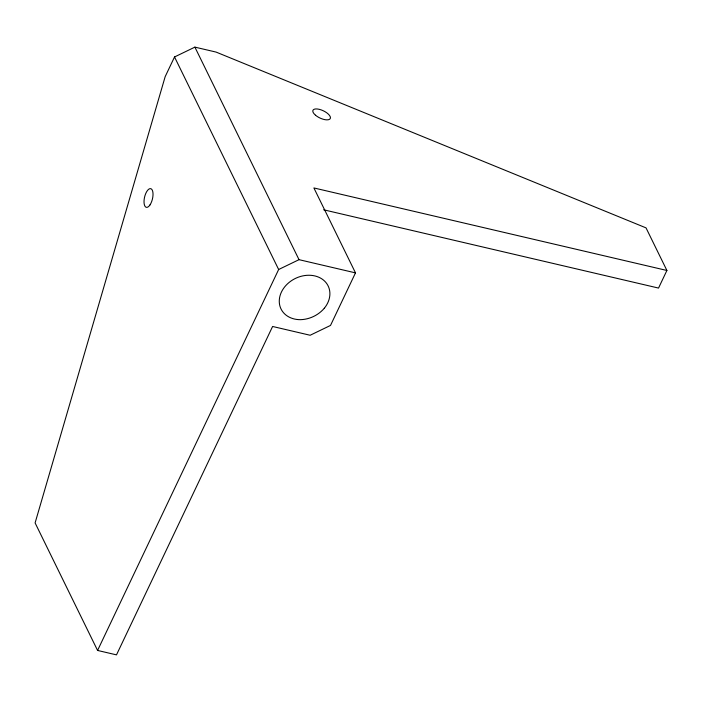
<?xml version="1.0" encoding="UTF-8"?>
<svg xmlns="http://www.w3.org/2000/svg" width="702" height="702" viewBox="0 0 702 702"><rect width="100%" height="100%" fill="white"/><g stroke="black" fill="none" stroke-linecap="round" stroke-linejoin="round"><path stroke-width="1.05" d="M666.9 270.472L646.033 227.878L216.076 52.08L194.893 47.131L174.526 56.967L165.163 76.667L35.1 522.92L97.578 650.447L116.497 654.869L272.604 326.474L310.152 335.258L330.519 325.421L355.493 272.876L313.891 187.943L666.9 270.472L658.529 288.074L323.648 209.793M97.578 650.447L278.65 269.507L299.017 259.67L355.493 272.876M194.893 47.131L299.017 259.67M174.526 56.967L278.65 269.507M324.306 308.266C318.41 315.137 309.74 319.34 300.684 319.673A26.228 21.139 -26.1 0 1 280.625 293.945A26.228 21.139 -26.1 0 1 316.804 276.474A26.228 21.139 -26.1 0 1 324.306 308.266M315.531 115.233A9.591 3.993 25.4 0 0 330.203 118.664A9.591 3.993 25.4 0 0 319.12 109.293A9.591 3.993 25.4 0 0 315.531 115.233M149.965 204.958A9.591 4.045 -76.8 0 0 151.492 189.057A9.591 4.045 -76.8 0 0 144.103 199.956A9.591 4.045 -76.8 0 0 149.965 204.958"/></g></svg>
